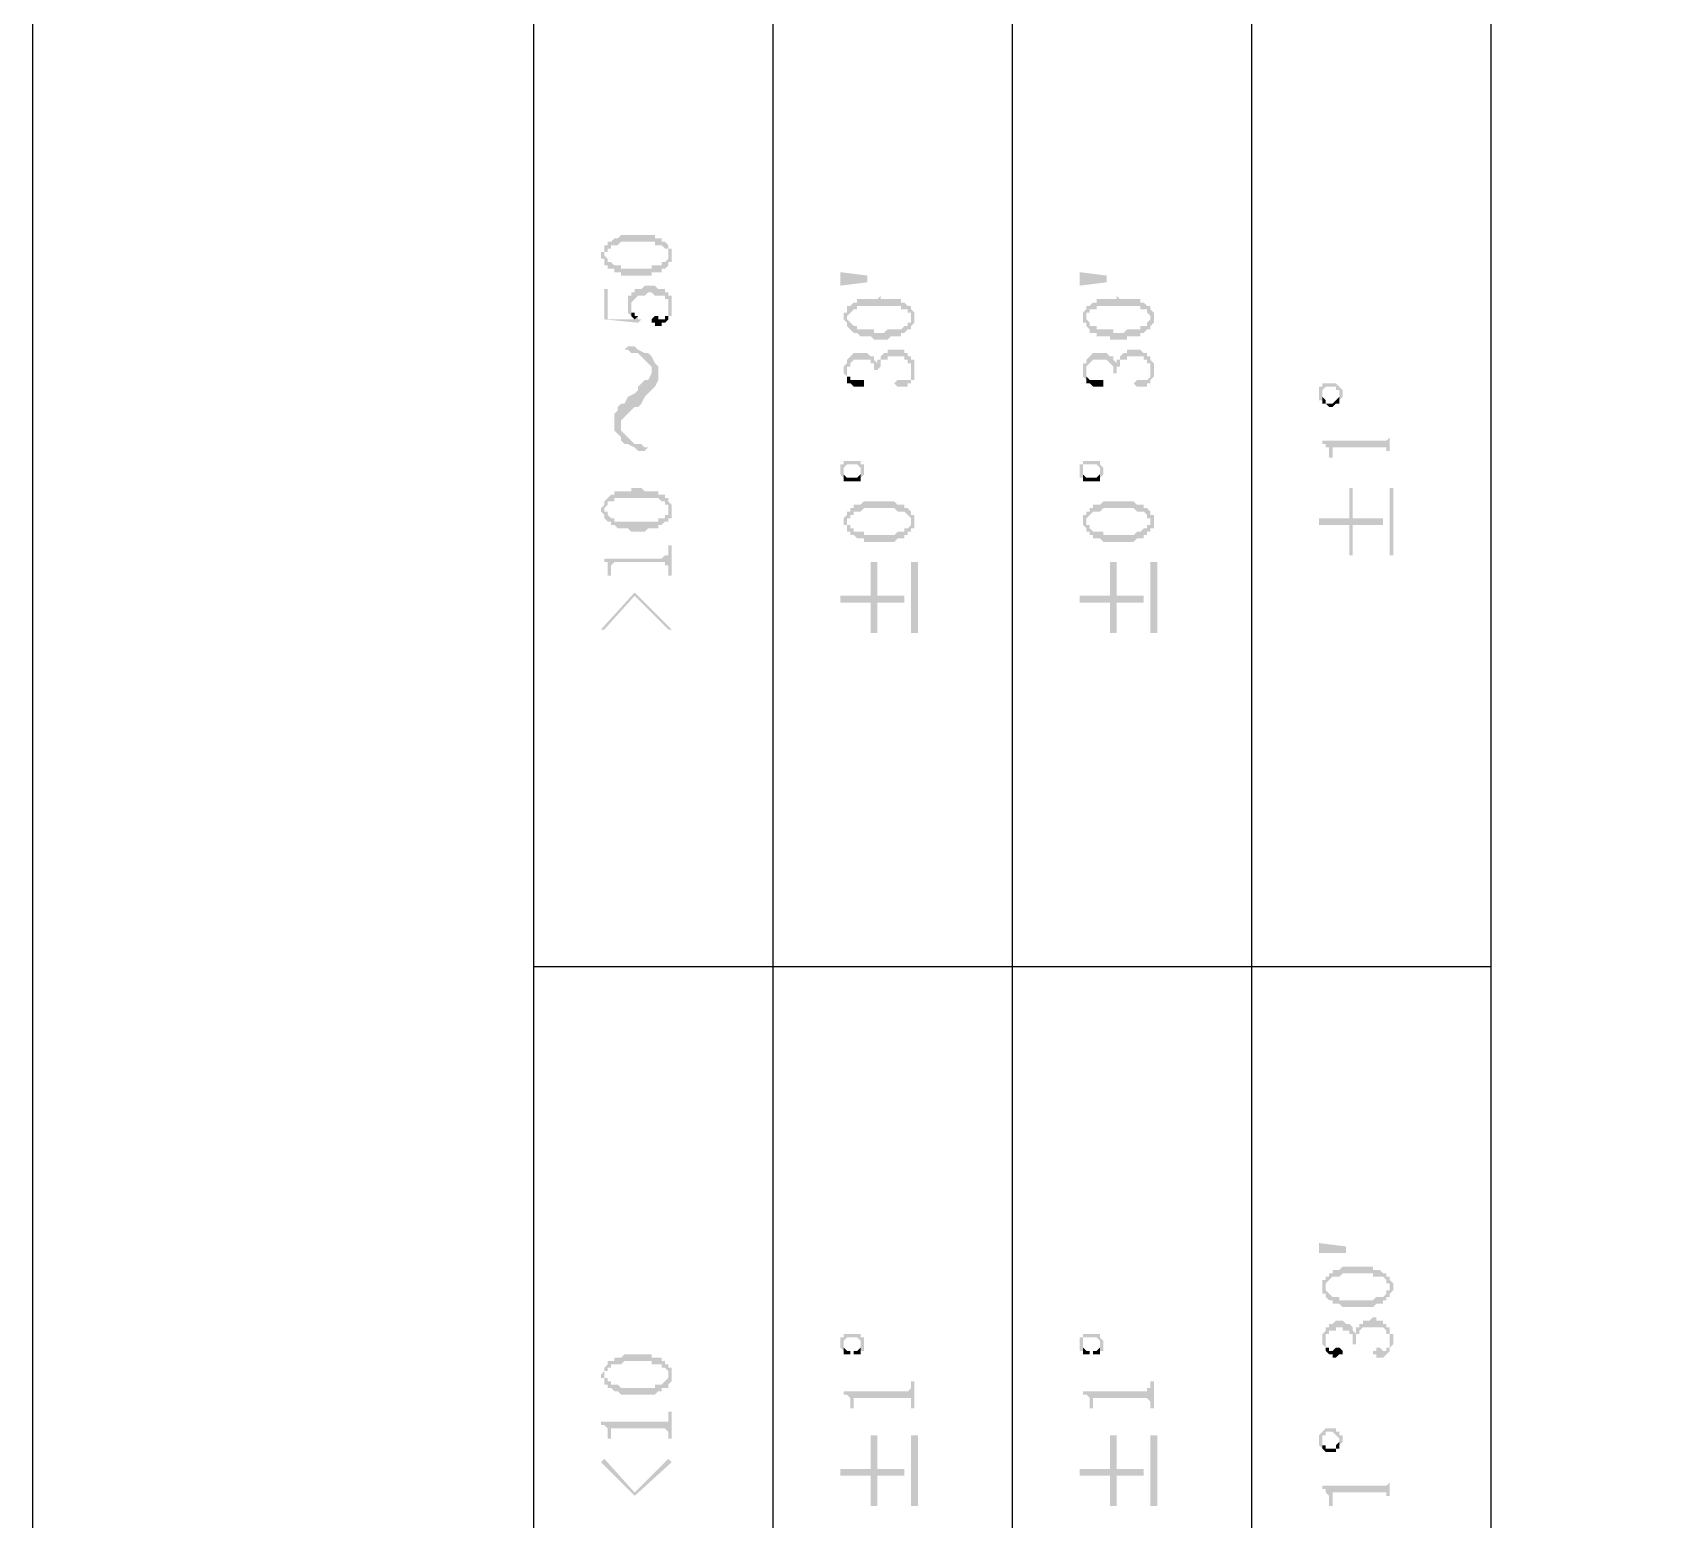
# Model space of a CAD drawing. Header units: millimetres. Extents: x 1448 to 2566, y 1057 to 1416.
# Drawn here: x 1692.69 to 1714.47, y 1355.32 to 1375.23 of the extents above; entities that cross this region are included whole.
import ezdxf

# ---------------------------------------------------------------- set-up
doc = ezdxf.new("R2010")
doc.units = ezdxf.units.MM

msp = doc.modelspace()

# ---------------------------------------------------------------- hatches: boundary and pattern name
at = {"transparency": 33554559}
for points in [[(1700.30077, 1372.24927), (1700.30077, 1372.20413), (1700.34591, 1372.20413), (1700.34591, 1372.159), (1700.34591, 1372.11387), (1700.34591, 1372.24927), (1700.34591, 1372.2944), (1700.39104, 1372.2944), (1700.39104, 1372.33953), (1700.43617, 1372.33953), (1700.43617, 1372.38466), (1700.52643, 1372.38466), (1700.57157, 1372.4298), (1701.02289, 1372.4298), (1701.02289, 1372.38466), (1701.11315, 1372.38466), (1701.15829, 1372.33953), (1701.20342, 1372.33953), (1701.20342, 1372.2944), (1701.20342, 1372.24927), (1701.20342, 1372.38466), (1701.20342, 1372.38466), (1701.15829, 1372.4298), (1701.11315, 1372.4298), (1701.11315, 1372.47493), (1701.02289, 1372.47493), (1701.02289, 1372.52006), (1700.57157, 1372.52006), (1700.52643, 1372.47493), (1700.4813, 1372.47493), (1700.43617, 1372.4298), (1700.39104, 1372.4298), (1700.39104, 1372.38466), (1700.34591, 1372.38466), (1700.34591, 1372.33953), (1700.34591, 1372.2944), (1700.30077, 1372.2944)], [(1700.34591, 1372.11387), (1700.39104, 1372.11387), (1700.39104, 1372.06874), (1700.4813, 1372.06874), (1700.4813, 1372.02361), (1700.57157, 1372.02361), (1700.57157, 1371.97847), (1700.97776, 1371.97847), (1700.97776, 1372.02361), (1701.11315, 1372.02361), (1701.11315, 1372.06874), (1701.15829, 1372.06874), (1701.20342, 1372.11387), (1701.20342, 1372.159), (1701.24855, 1372.159), (1701.24855, 1372.20413), (1701.24855, 1372.24927), (1701.24855, 1372.2944), (1701.24855, 1372.33953), (1701.20342, 1372.33953), (1701.20342, 1372.38466), (1701.20342, 1372.24927), (1701.20342, 1372.20413), (1701.20342, 1372.20413), (1701.15829, 1372.159), (1701.11315, 1372.159), (1701.11315, 1372.11387), (1700.97776, 1372.11387), (1700.97776, 1372.06874), (1700.57157, 1372.06874), (1700.57157, 1372.11387), (1700.4813, 1372.11387), (1700.43617, 1372.159), (1700.39104, 1372.159), (1700.39104, 1372.20413), (1700.39104, 1372.20413), (1700.34591, 1372.24927), (1700.34591, 1372.24927)], [(1703.50516, 1372.02361), (1703.86622, 1371.97847), (1703.86622, 1371.88821), (1703.50516, 1371.84308)], [(1706.70954, 1372.02361), (1707.0706, 1371.97847), (1707.0706, 1371.88821), (1706.70954, 1371.84308)], [(1700.34591, 1371.79794), (1700.34591, 1371.39176), (1700.79723, 1371.34662), (1700.84236, 1371.39176), (1700.79723, 1371.39176), (1700.79723, 1371.43689), (1700.7521, 1371.39176), (1700.39104, 1371.39176), (1700.39104, 1371.79794)], [(1700.66183, 1371.61742), (1700.66183, 1371.52715), (1700.66183, 1371.48202), (1700.66183, 1371.48202), (1700.70696, 1371.43689), (1700.70696, 1371.57228), (1700.70696, 1371.61742), (1700.70696, 1371.61742), (1700.7521, 1371.66255), (1700.7521, 1371.66255), (1700.79723, 1371.70768), (1700.88749, 1371.70768), (1700.93262, 1371.75281), (1700.97776, 1371.75281), (1701.02289, 1371.70768), (1701.15829, 1371.70768), (1701.15829, 1371.66255), (1701.20342, 1371.66255), (1701.20342, 1371.61742), (1701.20342, 1371.57228), (1701.20342, 1371.43689), (1701.24855, 1371.43689), (1701.24855, 1371.48202), (1701.24855, 1371.57228), (1701.24855, 1371.61742), (1701.24855, 1371.70768), (1701.20342, 1371.70768), (1701.20342, 1371.75281), (1701.15829, 1371.75281), (1701.15829, 1371.79794), (1701.06802, 1371.79794), (1701.02289, 1371.84308), (1700.88749, 1371.84308), (1700.84236, 1371.79794), (1700.7521, 1371.79794), (1700.7521, 1371.75281), (1700.70696, 1371.75281), (1700.70696, 1371.70768), (1700.66183, 1371.70768), (1700.66183, 1371.66255)], [(1703.55029, 1371.39176), (1703.55029, 1371.39176), (1703.59542, 1371.34662), (1703.59542, 1371.30149), (1703.59542, 1371.43689), (1703.59542, 1371.43689), (1703.64055, 1371.48202), (1703.64055, 1371.48202), (1703.68569, 1371.52715), (1703.73082, 1371.52715), (1703.73082, 1371.57228), (1704.31754, 1371.57228), (1704.31754, 1371.52715), (1704.4078, 1371.52715), (1704.4078, 1371.48202), (1704.45293, 1371.48202), (1704.45293, 1371.43689), (1704.45293, 1371.39176), (1704.45293, 1371.57228), (1704.4078, 1371.57228), (1704.36267, 1371.61742), (1704.31754, 1371.61742), (1704.31754, 1371.66255), (1704.04674, 1371.66255), (1704.04674, 1371.70768), (1704.04674, 1371.70768), (1704.00161, 1371.66255), (1703.73082, 1371.66255), (1703.73082, 1371.61742), (1703.68569, 1371.61742), (1703.64055, 1371.57228), (1703.59542, 1371.57228), (1703.59542, 1371.52715), (1703.59542, 1371.48202), (1703.55029, 1371.48202), (1703.55029, 1371.43689)], [(1706.75467, 1371.39176), (1706.75467, 1371.34662), (1706.79981, 1371.34662), (1706.79981, 1371.30149), (1706.79981, 1371.43689), (1706.79981, 1371.48202), (1706.84494, 1371.48202), (1706.84494, 1371.52715), (1706.9352, 1371.52715), (1706.9352, 1371.57228), (1707.52192, 1371.57228), (1707.52192, 1371.52715), (1707.61219, 1371.52715), (1707.61219, 1371.48202), (1707.61219, 1371.48202), (1707.65732, 1371.43689), (1707.65732, 1371.39176), (1707.65732, 1371.57228), (1707.61219, 1371.57228), (1707.56705, 1371.61742), (1707.52192, 1371.61742), (1707.52192, 1371.66255), (1707.25113, 1371.66255), (1707.206, 1371.70768), (1707.206, 1371.66255), (1706.9352, 1371.66255), (1706.9352, 1371.61742), (1706.89007, 1371.61742), (1706.84494, 1371.57228), (1706.79981, 1371.57228), (1706.79981, 1371.52715), (1706.79981, 1371.52715), (1706.75467, 1371.48202), (1706.75467, 1371.43689)], [(1700.70696, 1371.43689), (1700.70696, 1371.43689), (1700.7521, 1371.39176), (1700.7521, 1371.39176), (1700.79723, 1371.43689), (1700.7521, 1371.43689), (1700.7521, 1371.48202), (1700.70696, 1371.48202), (1700.70696, 1371.52715), (1700.70696, 1371.57228)], [(1700.97776, 1371.39176), (1700.97776, 1371.34662), (1701.02289, 1371.34662), (1701.02289, 1371.30149), (1701.11315, 1371.30149), (1701.11315, 1371.34662), (1701.15829, 1371.34662), (1701.20342, 1371.39176), (1701.20342, 1371.57228), (1701.20342, 1371.48202), (1701.20342, 1371.43689), (1701.15829, 1371.43689), (1701.15829, 1371.39176), (1701.06802, 1371.39176), (1701.06802, 1371.43689), (1701.02289, 1371.43689)], [(1703.59542, 1371.30149), (1703.64055, 1371.25636), (1703.64055, 1371.25636), (1703.68569, 1371.21123), (1703.73082, 1371.21123), (1703.77595, 1371.16609), (1703.91135, 1371.16609), (1703.95648, 1371.12096), (1704.13701, 1371.12096), (1704.18214, 1371.16609), (1704.31754, 1371.16609), (1704.31754, 1371.21123), (1704.36267, 1371.21123), (1704.4078, 1371.25636), (1704.45293, 1371.25636), (1704.45293, 1371.30149), (1704.45293, 1371.30149), (1704.49807, 1371.34662), (1704.49807, 1371.39176), (1704.49807, 1371.43689), (1704.49807, 1371.48202), (1704.49807, 1371.48202), (1704.45293, 1371.52715), (1704.45293, 1371.39176), (1704.45293, 1371.34662), (1704.4078, 1371.34662), (1704.4078, 1371.30149), (1704.36267, 1371.30149), (1704.31754, 1371.25636), (1704.13701, 1371.25636), (1704.09188, 1371.21123), (1703.95648, 1371.21123), (1703.95648, 1371.25636), (1703.73082, 1371.25636), (1703.73082, 1371.30149), (1703.68569, 1371.30149), (1703.64055, 1371.34662), (1703.64055, 1371.34662), (1703.59542, 1371.39176), (1703.59542, 1371.39176)], [(1706.79981, 1371.30149), (1706.84494, 1371.25636), (1706.84494, 1371.21123), (1706.9352, 1371.21123), (1706.9352, 1371.16609), (1707.11573, 1371.16609), (1707.11573, 1371.12096), (1707.34139, 1371.12096), (1707.34139, 1371.16609), (1707.52192, 1371.16609), (1707.52192, 1371.21123), (1707.56705, 1371.21123), (1707.61219, 1371.25636), (1707.65732, 1371.25636), (1707.65732, 1371.30149), (1707.65732, 1371.30149), (1707.70245, 1371.34662), (1707.70245, 1371.39176), (1707.70245, 1371.43689), (1707.70245, 1371.48202), (1707.70245, 1371.48202), (1707.65732, 1371.52715), (1707.65732, 1371.39176), (1707.65732, 1371.39176), (1707.61219, 1371.34662), (1707.61219, 1371.30149), (1707.52192, 1371.30149), (1707.52192, 1371.25636), (1707.34139, 1371.25636), (1707.29626, 1371.21123), (1707.16086, 1371.21123), (1707.16086, 1371.25636), (1706.9352, 1371.25636), (1706.9352, 1371.30149), (1706.84494, 1371.30149), (1706.84494, 1371.34662), (1706.84494, 1371.34662), (1706.79981, 1371.39176), (1706.79981, 1371.39176)], [(1700.6167, 1370.98557), (1700.66183, 1370.98557), (1700.70696, 1370.94043), (1700.79723, 1370.94043), (1700.84236, 1370.8953), (1700.88749, 1370.85017), (1700.88749, 1370.85017), (1700.93262, 1370.80504), (1700.97776, 1370.7599), (1700.97776, 1370.44398), (1700.97776, 1370.44398), (1701.02289, 1370.48911), (1701.06802, 1370.57938), (1701.06802, 1370.7599), (1701.02289, 1370.80504), (1700.97776, 1370.8953), (1700.97776, 1370.8953), (1700.93262, 1370.94043), (1700.88749, 1370.94043), (1700.79723, 1370.98557), (1700.7521, 1371.0307), (1700.66183, 1371.0307)], [(1703.55029, 1370.71477), (1703.55029, 1370.66964), (1703.55029, 1370.66964), (1703.59542, 1370.62451), (1703.59542, 1370.57938), (1703.59542, 1370.71477), (1703.59542, 1370.7599), (1703.64055, 1370.7599), (1703.64055, 1370.80504), (1703.64055, 1370.80504), (1703.68569, 1370.85017), (1703.91135, 1370.85017), (1703.91135, 1370.80504), (1703.95648, 1370.80504), (1703.95648, 1370.7599), (1703.95648, 1370.71477), (1704.00161, 1370.71477), (1704.00161, 1370.66964), (1704.00161, 1370.71477), (1704.04674, 1370.7599), (1704.04674, 1370.80504), (1704.04674, 1370.85017), (1704.13701, 1370.85017), (1704.13701, 1370.8953), (1704.36267, 1370.8953), (1704.36267, 1370.85017), (1704.4078, 1370.85017), (1704.4078, 1370.80504), (1704.45293, 1370.80504), (1704.45293, 1370.7599), (1704.45293, 1370.71477), (1704.45293, 1370.8953), (1704.4078, 1370.8953), (1704.4078, 1370.94043), (1704.36267, 1370.94043), (1704.36267, 1370.98557), (1704.13701, 1370.98557), (1704.13701, 1370.94043), (1704.09188, 1370.94043), (1704.04674, 1370.8953), (1704.04674, 1370.85017), (1704.00161, 1370.85017), (1704.00161, 1370.80504), (1704.00161, 1370.80504), (1703.95648, 1370.85017), (1703.95648, 1370.8953), (1703.91135, 1370.8953), (1703.86622, 1370.94043), (1703.68569, 1370.94043), (1703.64055, 1370.8953), (1703.64055, 1370.8953), (1703.59542, 1370.85017), (1703.59542, 1370.80504), (1703.59542, 1370.80504), (1703.55029, 1370.7599), (1703.55029, 1370.7599)], [(1704.22727, 1370.53424), (1704.22727, 1370.53424), (1704.27241, 1370.48911), (1704.4078, 1370.48911), (1704.4078, 1370.53424), (1704.45293, 1370.53424), (1704.45293, 1370.57938), (1704.49807, 1370.57938), (1704.49807, 1370.66964), (1704.49807, 1370.71477), (1704.49807, 1370.7599), (1704.49807, 1370.85017), (1704.45293, 1370.85017), (1704.45293, 1370.66964), (1704.45293, 1370.62451), (1704.45293, 1370.57938), (1704.27241, 1370.57938)], [(1706.75467, 1370.71477), (1706.75467, 1370.66964), (1706.75467, 1370.62451), (1706.79981, 1370.57938), (1706.79981, 1370.71477), (1706.79981, 1370.7599), (1706.79981, 1370.7599), (1706.84494, 1370.80504), (1706.84494, 1370.80504), (1706.89007, 1370.85017), (1707.0706, 1370.85017), (1707.11573, 1370.80504), (1707.11573, 1370.80504), (1707.16086, 1370.7599), (1707.16086, 1370.71477), (1707.16086, 1370.66964), (1707.206, 1370.66964), (1707.206, 1370.7599), (1707.25113, 1370.7599), (1707.25113, 1370.80504), (1707.25113, 1370.85017), (1707.34139, 1370.85017), (1707.34139, 1370.8953), (1707.56705, 1370.8953), (1707.56705, 1370.85017), (1707.61219, 1370.85017), (1707.61219, 1370.80504), (1707.65732, 1370.80504), (1707.65732, 1370.7599), (1707.65732, 1370.71477), (1707.65732, 1370.8953), (1707.61219, 1370.8953), (1707.61219, 1370.94043), (1707.56705, 1370.94043), (1707.52192, 1370.98557), (1707.34139, 1370.98557), (1707.34139, 1370.94043), (1707.29626, 1370.94043), (1707.25113, 1370.8953), (1707.25113, 1370.85017), (1707.206, 1370.85017), (1707.206, 1370.80504), (1707.206, 1370.80504), (1707.16086, 1370.85017), (1707.16086, 1370.8953), (1707.11573, 1370.8953), (1707.0706, 1370.94043), (1706.89007, 1370.94043), (1706.84494, 1370.8953), (1706.84494, 1370.8953), (1706.79981, 1370.85017), (1706.79981, 1370.80504), (1706.75467, 1370.80504), (1706.75467, 1370.7599), (1706.75467, 1370.7599)], [(1707.43166, 1370.53424), (1707.43166, 1370.53424), (1707.47679, 1370.48911), (1707.61219, 1370.48911), (1707.61219, 1370.53424), (1707.65732, 1370.53424), (1707.65732, 1370.57938), (1707.65732, 1370.57938), (1707.70245, 1370.62451), (1707.70245, 1370.66964), (1707.70245, 1370.71477), (1707.70245, 1370.7599), (1707.70245, 1370.80504), (1707.65732, 1370.85017), (1707.65732, 1370.66964), (1707.65732, 1370.62451), (1707.65732, 1370.62451), (1707.61219, 1370.57938), (1707.47679, 1370.57938)], [(1700.4813, 1369.99266), (1700.4813, 1369.90239), (1700.52643, 1369.85726), (1700.57157, 1369.81213), (1700.57157, 1370.03779), (1700.6167, 1370.08292), (1700.66183, 1370.12805), (1700.70696, 1370.17319), (1700.7521, 1370.21832), (1700.79723, 1370.21832), (1700.84236, 1370.26345), (1700.88749, 1370.35372), (1700.88749, 1370.35372), (1700.93262, 1370.39885), (1700.97776, 1370.44398), (1700.97776, 1370.71477), (1700.97776, 1370.66964), (1700.93262, 1370.57938), (1700.88749, 1370.57938), (1700.84236, 1370.53424), (1700.79723, 1370.48911), (1700.79723, 1370.44398), (1700.7521, 1370.39885), (1700.66183, 1370.35372), (1700.66183, 1370.35372), (1700.6167, 1370.26345), (1700.57157, 1370.26345), (1700.52643, 1370.21832), (1700.52643, 1370.17319), (1700.4813, 1370.12805), (1700.4813, 1370.08292)], [(1703.59542, 1370.57938), (1703.59542, 1370.53424), (1703.64055, 1370.53424), (1703.68569, 1370.48911), (1703.82108, 1370.48911), (1703.82108, 1370.53424), (1703.82108, 1370.57938), (1703.64055, 1370.57938), (1703.64055, 1370.62451), (1703.59542, 1370.62451), (1703.59542, 1370.71477)], [(1706.79981, 1370.57938), (1706.79981, 1370.53424), (1706.84494, 1370.53424), (1706.89007, 1370.48911), (1707.02547, 1370.48911), (1707.02547, 1370.53424), (1707.02547, 1370.57938), (1706.84494, 1370.57938), (1706.79981, 1370.62451), (1706.79981, 1370.71477)], [(1709.91393, 1370.39885), (1709.91393, 1370.35372), (1709.91393, 1370.30858), (1709.95906, 1370.30858), (1709.95906, 1370.39885), (1709.95906, 1370.44398), (1709.95906, 1370.44398), (1710.00419, 1370.48911), (1710.13959, 1370.48911), (1710.13959, 1370.44398), (1710.18472, 1370.44398), (1710.18472, 1370.26345), (1710.18472, 1370.30858), (1710.18472, 1370.30858), (1710.22985, 1370.35372), (1710.22985, 1370.39885), (1710.22985, 1370.44398), (1710.18472, 1370.48911), (1710.18472, 1370.48911), (1710.13959, 1370.53424), (1709.95906, 1370.53424), (1709.95906, 1370.48911), (1709.91393, 1370.48911), (1709.91393, 1370.44398), (1709.91393, 1370.44398)], [(1709.95906, 1370.30858), (1709.95906, 1370.26345), (1710.00419, 1370.26345), (1710.04932, 1370.21832), (1710.09446, 1370.21832), (1710.13959, 1370.26345), (1710.18472, 1370.26345), (1710.18472, 1370.39885), (1710.18472, 1370.35372), (1710.18472, 1370.35372), (1710.13959, 1370.30858), (1710.13959, 1370.30858), (1710.09446, 1370.26345), (1710.00419, 1370.26345), (1710.00419, 1370.30858), (1710.00419, 1370.30858), (1709.95906, 1370.35372), (1709.95906, 1370.39885), (1709.95906, 1370.39885)], [(1700.57157, 1369.81213), (1700.57157, 1369.767), (1700.6167, 1369.72186), (1700.66183, 1369.72186), (1700.7521, 1369.67673), (1700.79723, 1369.6316), (1700.88749, 1369.6316), (1700.93262, 1369.67673), (1700.88749, 1369.67673), (1700.84236, 1369.72186), (1700.7521, 1369.72186), (1700.70696, 1369.767), (1700.66183, 1369.81213), (1700.66183, 1369.81213), (1700.6167, 1369.85726), (1700.57157, 1369.90239), (1700.57157, 1369.94753)], [(1709.95906, 1369.767), (1709.95906, 1369.72186), (1710.00419, 1369.72186), (1710.00419, 1369.67673), (1710.04932, 1369.67673), (1710.04932, 1369.58647), (1710.04932, 1369.54134), (1710.09446, 1369.54134), (1710.09446, 1369.6316), (1710.09446, 1369.67673), (1710.81657, 1369.67673), (1710.81657, 1369.6316), (1710.8617, 1369.6316), (1710.8617, 1369.58647), (1710.8617, 1369.54134), (1710.8617, 1369.90239), (1710.8617, 1369.85726), (1710.8617, 1369.81213), (1710.81657, 1369.767), (1710.77144, 1369.767)], [(1703.50516, 1369.36081), (1703.50516, 1369.31568), (1703.50516, 1369.31568), (1703.55029, 1369.27054), (1703.55029, 1369.40594), (1703.55029, 1369.40594), (1703.59542, 1369.45107), (1703.73082, 1369.45107), (1703.77595, 1369.40594), (1703.77595, 1369.27054), (1703.77595, 1369.27054), (1703.82108, 1369.31568), (1703.82108, 1369.36081), (1703.82108, 1369.40594), (1703.82108, 1369.45107), (1703.77595, 1369.45107), (1703.77595, 1369.4962), (1703.55029, 1369.4962), (1703.55029, 1369.45107), (1703.50516, 1369.45107), (1703.50516, 1369.40594), (1703.50516, 1369.40594)], [(1703.55029, 1369.27054), (1703.55029, 1369.22541), (1703.77595, 1369.22541), (1703.77595, 1369.36081), (1703.77595, 1369.31568), (1703.77595, 1369.31568), (1703.73082, 1369.27054), (1703.59542, 1369.27054), (1703.55029, 1369.31568), (1703.55029, 1369.36081), (1703.55029, 1369.36081)], [(1706.70954, 1369.36081), (1706.70954, 1369.31568), (1706.70954, 1369.27054), (1706.75467, 1369.27054), (1706.75467, 1369.40594), (1706.75467, 1369.45107), (1706.9352, 1369.45107), (1706.98034, 1369.40594), (1706.98034, 1369.27054), (1706.98034, 1369.27054), (1707.02547, 1369.31568), (1707.02547, 1369.36081), (1707.02547, 1369.40594), (1707.02547, 1369.40594), (1706.98034, 1369.45107), (1706.98034, 1369.4962), (1706.75467, 1369.4962), (1706.75467, 1369.45107), (1706.70954, 1369.45107), (1706.70954, 1369.40594), (1706.70954, 1369.40594)], [(1706.75467, 1369.27054), (1706.75467, 1369.22541), (1706.98034, 1369.22541), (1706.98034, 1369.36081), (1706.98034, 1369.31568), (1706.98034, 1369.31568), (1706.9352, 1369.27054), (1706.79981, 1369.27054), (1706.75467, 1369.31568), (1706.75467, 1369.36081), (1706.75467, 1369.36081)], [(1700.30077, 1368.86435), (1700.30077, 1368.81922), (1700.30077, 1368.81922), (1700.34591, 1368.77409), (1700.34591, 1368.72896), (1700.34591, 1368.86435), (1700.34591, 1368.86435), (1700.39104, 1368.90949), (1700.39104, 1368.95462), (1700.4813, 1368.95462), (1700.4813, 1368.99975), (1701.06802, 1368.99975), (1701.11315, 1368.95462), (1701.15829, 1368.95462), (1701.15829, 1368.90949), (1701.20342, 1368.90949), (1701.20342, 1368.86435), (1701.20342, 1368.99975), (1701.15829, 1368.99975), (1701.15829, 1369.04488), (1701.06802, 1369.04488), (1701.06802, 1369.09001), (1700.88749, 1369.09001), (1700.84236, 1369.13515), (1700.70696, 1369.13515), (1700.70696, 1369.09001), (1700.4813, 1369.09001), (1700.4813, 1369.04488), (1700.43617, 1369.04488), (1700.39104, 1368.99975), (1700.39104, 1368.99975), (1700.34591, 1368.95462), (1700.34591, 1368.90949), (1700.34591, 1368.90949)], [(1709.91393, 1368.72896), (1709.91393, 1368.63869), (1710.32012, 1368.63869), (1710.32012, 1368.2325), (1710.36525, 1368.2325), (1710.36525, 1368.63869), (1710.77144, 1368.63869), (1710.77144, 1368.72896), (1710.36525, 1368.72896), (1710.36525, 1369.13515), (1710.32012, 1369.13515), (1710.32012, 1368.72896)], [(1710.90683, 1368.2325), (1710.90683, 1369.13515), (1710.8617, 1369.13515), (1710.8617, 1368.2325)], [(1700.34591, 1368.72896), (1700.39104, 1368.68382), (1700.43617, 1368.68382), (1700.43617, 1368.63869), (1700.4813, 1368.63869), (1700.52643, 1368.59356), (1700.66183, 1368.59356), (1700.70696, 1368.54843), (1700.88749, 1368.54843), (1700.93262, 1368.59356), (1701.06802, 1368.59356), (1701.06802, 1368.63869), (1701.11315, 1368.63869), (1701.15829, 1368.68382), (1701.20342, 1368.68382), (1701.20342, 1368.72896), (1701.24855, 1368.72896), (1701.24855, 1368.77409), (1701.24855, 1368.86435), (1701.24855, 1368.90949), (1701.24855, 1368.90949), (1701.20342, 1368.95462), (1701.20342, 1368.81922), (1701.20342, 1368.77409), (1701.15829, 1368.77409), (1701.15829, 1368.72896), (1701.06802, 1368.72896), (1701.06802, 1368.68382), (1700.4813, 1368.68382), (1700.4813, 1368.72896), (1700.43617, 1368.72896), (1700.39104, 1368.77409), (1700.39104, 1368.81922), (1700.34591, 1368.81922), (1700.34591, 1368.86435)], [(1703.55029, 1368.68382), (1703.55029, 1368.63869), (1703.59542, 1368.63869), (1703.59542, 1368.59356), (1703.59542, 1368.54843), (1703.59542, 1368.68382), (1703.59542, 1368.72896), (1703.64055, 1368.72896), (1703.64055, 1368.77409), (1703.68569, 1368.77409), (1703.68569, 1368.81922), (1703.77595, 1368.81922), (1703.82108, 1368.86435), (1704.22727, 1368.86435), (1704.27241, 1368.81922), (1704.36267, 1368.81922), (1704.4078, 1368.77409), (1704.4078, 1368.77409), (1704.45293, 1368.72896), (1704.45293, 1368.68382), (1704.45293, 1368.81922), (1704.45293, 1368.81922), (1704.4078, 1368.86435), (1704.36267, 1368.86435), (1704.36267, 1368.90949), (1704.27241, 1368.90949), (1704.22727, 1368.95462), (1703.82108, 1368.95462), (1703.77595, 1368.90949), (1703.68569, 1368.90949), (1703.68569, 1368.86435), (1703.64055, 1368.86435), (1703.64055, 1368.81922), (1703.59542, 1368.81922), (1703.59542, 1368.77409), (1703.59542, 1368.77409), (1703.55029, 1368.72896), (1703.55029, 1368.72896)], [(1706.75467, 1368.68382), (1706.75467, 1368.63869), (1706.75467, 1368.63869), (1706.79981, 1368.59356), (1706.79981, 1368.54843), (1706.79981, 1368.68382), (1706.79981, 1368.72896), (1706.79981, 1368.72896), (1706.84494, 1368.77409), (1706.84494, 1368.77409), (1706.89007, 1368.81922), (1706.98034, 1368.81922), (1707.02547, 1368.86435), (1707.43166, 1368.86435), (1707.47679, 1368.81922), (1707.56705, 1368.81922), (1707.61219, 1368.77409), (1707.61219, 1368.72896), (1707.65732, 1368.72896), (1707.65732, 1368.68382), (1707.65732, 1368.81922), (1707.65732, 1368.81922), (1707.61219, 1368.86435), (1707.56705, 1368.86435), (1707.56705, 1368.90949), (1707.47679, 1368.90949), (1707.43166, 1368.95462), (1707.02547, 1368.95462), (1706.98034, 1368.90949), (1706.89007, 1368.90949), (1706.89007, 1368.86435), (1706.84494, 1368.86435), (1706.84494, 1368.81922), (1706.79981, 1368.81922), (1706.79981, 1368.77409), (1706.75467, 1368.77409), (1706.75467, 1368.72896), (1706.75467, 1368.72896)], [(1703.59542, 1368.54843), (1703.64055, 1368.54843), (1703.64055, 1368.5033), (1703.68569, 1368.5033), (1703.73082, 1368.45816), (1703.82108, 1368.45816), (1703.82108, 1368.41303), (1704.22727, 1368.41303), (1704.27241, 1368.45816), (1704.36267, 1368.45816), (1704.36267, 1368.5033), (1704.4078, 1368.5033), (1704.4078, 1368.54843), (1704.45293, 1368.54843), (1704.45293, 1368.59356), (1704.49807, 1368.59356), (1704.49807, 1368.63869), (1704.49807, 1368.68382), (1704.49807, 1368.72896), (1704.49807, 1368.77409), (1704.45293, 1368.77409), (1704.45293, 1368.81922), (1704.45293, 1368.68382), (1704.45293, 1368.63869), (1704.45293, 1368.63869), (1704.4078, 1368.59356), (1704.36267, 1368.59356), (1704.36267, 1368.54843), (1704.27241, 1368.54843), (1704.22727, 1368.5033), (1703.82108, 1368.5033), (1703.82108, 1368.54843), (1703.68569, 1368.54843), (1703.68569, 1368.59356), (1703.64055, 1368.59356), (1703.64055, 1368.63869), (1703.59542, 1368.63869), (1703.59542, 1368.68382), (1703.59542, 1368.68382)], [(1706.79981, 1368.54843), (1706.84494, 1368.54843), (1706.84494, 1368.5033), (1706.89007, 1368.5033), (1706.89007, 1368.45816), (1706.98034, 1368.45816), (1707.02547, 1368.41303), (1707.43166, 1368.41303), (1707.47679, 1368.45816), (1707.56705, 1368.45816), (1707.56705, 1368.5033), (1707.61219, 1368.5033), (1707.61219, 1368.54843), (1707.65732, 1368.54843), (1707.65732, 1368.59356), (1707.70245, 1368.59356), (1707.70245, 1368.63869), (1707.70245, 1368.68382), (1707.70245, 1368.72896), (1707.70245, 1368.77409), (1707.65732, 1368.77409), (1707.65732, 1368.81922), (1707.65732, 1368.68382), (1707.65732, 1368.63869), (1707.61219, 1368.63869), (1707.61219, 1368.59356), (1707.56705, 1368.59356), (1707.52192, 1368.54843), (1707.47679, 1368.54843), (1707.43166, 1368.5033), (1707.02547, 1368.5033), (1707.02547, 1368.54843), (1706.89007, 1368.54843), (1706.84494, 1368.59356), (1706.84494, 1368.63869), (1706.79981, 1368.63869), (1706.79981, 1368.68382), (1706.79981, 1368.68382)], [(1700.30077, 1368.18737), (1700.34591, 1368.18737), (1700.34591, 1368.14224), (1700.39104, 1368.14224), (1700.39104, 1368.09711), (1700.39104, 1367.96171), (1700.43617, 1367.96171), (1700.43617, 1368.09711), (1700.43617, 1368.09711), (1700.4813, 1368.14224), (1701.15829, 1368.14224), (1701.15829, 1368.09711), (1701.20342, 1368.09711), (1701.20342, 1367.96171), (1701.24855, 1367.96171), (1701.24855, 1368.3679), (1701.20342, 1368.3679), (1701.20342, 1368.27764), (1701.20342, 1368.2325), (1701.15829, 1368.2325), (1701.11315, 1368.18737)], [(1703.50516, 1367.69092), (1703.50516, 1367.60065), (1703.91135, 1367.60065), (1703.91135, 1367.19446), (1704.00161, 1367.19446), (1704.00161, 1367.60065), (1704.36267, 1367.60065), (1704.36267, 1367.69092), (1704.00161, 1367.69092), (1704.00161, 1368.14224), (1703.91135, 1368.14224), (1703.91135, 1367.69092)], [(1704.5432, 1367.19446), (1704.5432, 1368.14224), (1704.45293, 1368.14224), (1704.45293, 1367.19446)], [(1706.70954, 1367.69092), (1706.70954, 1367.60065), (1707.11573, 1367.60065), (1707.11573, 1367.19446), (1707.206, 1367.19446), (1707.206, 1367.60065), (1707.56705, 1367.60065), (1707.56705, 1367.69092), (1707.206, 1367.69092), (1707.206, 1368.14224), (1707.11573, 1368.14224), (1707.11573, 1367.69092)], [(1707.74758, 1367.19446), (1707.74758, 1368.14224), (1707.65732, 1368.14224), (1707.65732, 1367.19446)], [(1700.30077, 1367.2396), (1700.34591, 1367.2396), (1700.7521, 1367.69092), (1701.20342, 1367.2396), (1701.24855, 1367.2396), (1700.7521, 1367.73605)], [(1709.91393, 1359.02554), (1710.27498, 1358.98041), (1710.27498, 1358.89014), (1709.91393, 1358.89014)], [(1709.95906, 1358.43882), (1709.95906, 1358.39369), (1709.95906, 1358.34856), (1710.00419, 1358.34856), (1710.00419, 1358.30343), (1710.00419, 1358.43882), (1710.00419, 1358.48395), (1710.00419, 1358.48395), (1710.04932, 1358.52909), (1710.04932, 1358.52909), (1710.09446, 1358.57422), (1710.18472, 1358.57422), (1710.22985, 1358.61935), (1710.63604, 1358.61935), (1710.63604, 1358.57422), (1710.77144, 1358.57422), (1710.81657, 1358.52909), (1710.81657, 1358.48395), (1710.8617, 1358.48395), (1710.8617, 1358.43882), (1710.8617, 1358.57422), (1710.81657, 1358.57422), (1710.81657, 1358.61935), (1710.77144, 1358.61935), (1710.72631, 1358.66448), (1710.63604, 1358.66448), (1710.63604, 1358.70961), (1710.22985, 1358.70961), (1710.18472, 1358.66448), (1710.09446, 1358.66448), (1710.09446, 1358.61935), (1710.04932, 1358.61935), (1710.04932, 1358.57422), (1710.00419, 1358.57422), (1710.00419, 1358.52909), (1709.95906, 1358.52909), (1709.95906, 1358.48395), (1709.95906, 1358.48395)], [(1710.00419, 1358.30343), (1710.00419, 1358.30343), (1710.04932, 1358.25829), (1710.09446, 1358.25829), (1710.09446, 1358.21316), (1710.18472, 1358.21316), (1710.22985, 1358.16803), (1710.63604, 1358.16803), (1710.68117, 1358.21316), (1710.77144, 1358.21316), (1710.77144, 1358.25829), (1710.81657, 1358.25829), (1710.81657, 1358.30343), (1710.8617, 1358.30343), (1710.8617, 1358.34856), (1710.8617, 1358.34856), (1710.90683, 1358.39369), (1710.90683, 1358.43882), (1710.90683, 1358.48395), (1710.90683, 1358.48395), (1710.8617, 1358.52909), (1710.8617, 1358.57422), (1710.8617, 1358.43882), (1710.8617, 1358.39369), (1710.81657, 1358.39369), (1710.81657, 1358.34856), (1710.81657, 1358.34856), (1710.77144, 1358.30343), (1710.68117, 1358.30343), (1710.63604, 1358.25829), (1710.18472, 1358.25829), (1710.18472, 1358.30343), (1710.09446, 1358.30343), (1710.04932, 1358.34856), (1710.04932, 1358.34856), (1710.00419, 1358.39369), (1710.00419, 1358.43882), (1710.00419, 1358.43882)], [(1709.95906, 1357.76184), (1709.95906, 1357.71671), (1709.95906, 1357.67157), (1709.95906, 1357.67157), (1710.00419, 1357.62644), (1710.00419, 1357.71671), (1710.00419, 1357.76184), (1710.00419, 1357.80697), (1710.04932, 1357.80697), (1710.04932, 1357.8521), (1710.13959, 1357.8521), (1710.13959, 1357.89724), (1710.22985, 1357.89724), (1710.22985, 1357.8521), (1710.32012, 1357.8521), (1710.32012, 1357.80697), (1710.36525, 1357.80697), (1710.36525, 1357.71671), (1710.36525, 1357.67157), (1710.41038, 1357.67157), (1710.41038, 1357.71671), (1710.41038, 1357.80697), (1710.45551, 1357.80697), (1710.45551, 1357.8521), (1710.45551, 1357.8521), (1710.50065, 1357.89724), (1710.77144, 1357.89724), (1710.81657, 1357.8521), (1710.81657, 1357.80697), (1710.8617, 1357.80697), (1710.8617, 1357.76184), (1710.8617, 1357.71671), (1710.8617, 1357.89724), (1710.81657, 1357.89724), (1710.81657, 1357.94237), (1710.77144, 1357.94237), (1710.77144, 1357.9875), (1710.68117, 1357.9875), (1710.68117, 1358.03263), (1710.63604, 1358.03263), (1710.59091, 1357.9875), (1710.50065, 1357.9875), (1710.50065, 1357.94237), (1710.45551, 1357.94237), (1710.45551, 1357.89724), (1710.41038, 1357.89724), (1710.41038, 1357.8521), (1710.41038, 1357.80697), (1710.36525, 1357.8521), (1710.36525, 1357.89724), (1710.36525, 1357.89724), (1710.32012, 1357.94237), (1710.27498, 1357.94237), (1710.22985, 1357.9875), (1710.13959, 1357.9875), (1710.09446, 1357.94237), (1710.04932, 1357.94237), (1710.04932, 1357.89724), (1710.00419, 1357.89724), (1710.00419, 1357.8521), (1710.00419, 1357.8521), (1709.95906, 1357.80697)], [(1703.50516, 1357.67157), (1703.50516, 1357.62644), (1703.50516, 1357.62644), (1703.55029, 1357.58131), (1703.55029, 1357.71671), (1703.55029, 1357.71671), (1703.59542, 1357.76184), (1703.73082, 1357.76184), (1703.77595, 1357.71671), (1703.77595, 1357.58131), (1703.82108, 1357.58131), (1703.82108, 1357.67157), (1703.82108, 1357.71671), (1703.82108, 1357.76184), (1703.77595, 1357.76184), (1703.77595, 1357.80697), (1703.55029, 1357.80697), (1703.55029, 1357.76184), (1703.50516, 1357.76184), (1703.50516, 1357.71671), (1703.50516, 1357.71671)], [(1706.70954, 1357.67157), (1706.70954, 1357.62644), (1706.70954, 1357.58131), (1706.75467, 1357.58131), (1706.75467, 1357.71671), (1706.75467, 1357.76184), (1706.9352, 1357.76184), (1706.98034, 1357.71671), (1706.98034, 1357.58131), (1707.02547, 1357.58131), (1707.02547, 1357.67157), (1707.02547, 1357.71671), (1707.02547, 1357.71671), (1706.98034, 1357.76184), (1706.98034, 1357.80697), (1706.75467, 1357.80697), (1706.75467, 1357.76184), (1706.70954, 1357.76184), (1706.70954, 1357.71671), (1706.70954, 1357.71671)], [(1710.63604, 1357.53618), (1710.68117, 1357.53618), (1710.68117, 1357.49105), (1710.77144, 1357.49105), (1710.81657, 1357.53618), (1710.81657, 1357.53618), (1710.8617, 1357.58131), (1710.8617, 1357.62644), (1710.8617, 1357.62644), (1710.90683, 1357.67157), (1710.90683, 1357.71671), (1710.90683, 1357.76184), (1710.90683, 1357.80697), (1710.8617, 1357.80697), (1710.8617, 1357.89724), (1710.8617, 1357.71671), (1710.8617, 1357.67157), (1710.8617, 1357.62644), (1710.81657, 1357.62644), (1710.81657, 1357.58131), (1710.77144, 1357.58131), (1710.72631, 1357.62644), (1710.68117, 1357.62644), (1710.68117, 1357.58131), (1710.63604, 1357.58131)], [(1700.30077, 1357.26539), (1700.30077, 1357.22025), (1700.34591, 1357.22025), (1700.34591, 1357.17512), (1700.34591, 1357.12999), (1700.34591, 1357.26539), (1700.34591, 1357.31052), (1700.39104, 1357.31052), (1700.39104, 1357.35565), (1700.43617, 1357.35565), (1700.43617, 1357.40078), (1700.57157, 1357.40078), (1700.6167, 1357.44591), (1700.97776, 1357.44591), (1700.97776, 1357.40078), (1701.11315, 1357.40078), (1701.11315, 1357.35565), (1701.15829, 1357.35565), (1701.20342, 1357.31052), (1701.20342, 1357.26539), (1701.20342, 1357.40078), (1701.15829, 1357.40078), (1701.15829, 1357.44591), (1701.11315, 1357.44591), (1701.11315, 1357.49105), (1700.97776, 1357.49105), (1700.97776, 1357.53618), (1700.6167, 1357.53618), (1700.57157, 1357.49105), (1700.4813, 1357.49105), (1700.4813, 1357.44591), (1700.39104, 1357.44591), (1700.39104, 1357.40078), (1700.39104, 1357.40078), (1700.34591, 1357.35565), (1700.34591, 1357.31052), (1700.34591, 1357.31052)], [(1703.55029, 1357.58131), (1703.55029, 1357.53618), (1703.77595, 1357.53618), (1703.77595, 1357.67157), (1703.77595, 1357.62644), (1703.77595, 1357.62644), (1703.73082, 1357.58131), (1703.68569, 1357.58131), (1703.68569, 1357.53618), (1703.64055, 1357.53618), (1703.64055, 1357.58131), (1703.59542, 1357.58131), (1703.55029, 1357.62644), (1703.55029, 1357.67157), (1703.55029, 1357.67157)], [(1706.75467, 1357.58131), (1706.75467, 1357.53618), (1706.98034, 1357.53618), (1706.98034, 1357.67157), (1706.98034, 1357.62644), (1706.98034, 1357.62644), (1706.9352, 1357.58131), (1706.89007, 1357.58131), (1706.89007, 1357.53618), (1706.84494, 1357.53618), (1706.84494, 1357.58131), (1706.79981, 1357.58131), (1706.75467, 1357.62644), (1706.75467, 1357.67157), (1706.75467, 1357.67157)], [(1710.00419, 1357.62644), (1710.00419, 1357.58131), (1710.00419, 1357.58131), (1710.04932, 1357.53618), (1710.09446, 1357.53618), (1710.09446, 1357.49105), (1710.13959, 1357.49105), (1710.18472, 1357.53618), (1710.22985, 1357.53618), (1710.22985, 1357.58131), (1710.22985, 1357.58131), (1710.18472, 1357.62644), (1710.13959, 1357.62644), (1710.09446, 1357.58131), (1710.04932, 1357.58131), (1710.04932, 1357.62644), (1710.00419, 1357.62644), (1710.00419, 1357.67157), (1710.00419, 1357.71671)], [(1700.34591, 1357.12999), (1700.39104, 1357.12999), (1700.39104, 1357.08486), (1700.43617, 1357.08486), (1700.4813, 1357.03972), (1700.52643, 1357.03972), (1700.57157, 1356.99459), (1701.02289, 1356.99459), (1701.06802, 1357.03972), (1701.11315, 1357.03972), (1701.11315, 1357.08486), (1701.20342, 1357.08486), (1701.20342, 1357.12999), (1701.20342, 1357.12999), (1701.24855, 1357.17512), (1701.24855, 1357.22025), (1701.24855, 1357.26539), (1701.24855, 1357.31052), (1701.24855, 1357.35565), (1701.20342, 1357.35565), (1701.20342, 1357.40078), (1701.20342, 1357.22025), (1701.20342, 1357.22025), (1701.15829, 1357.17512), (1701.15829, 1357.17512), (1701.11315, 1357.12999), (1701.02289, 1357.12999), (1701.02289, 1357.08486), (1700.57157, 1357.08486), (1700.52643, 1357.12999), (1700.43617, 1357.12999), (1700.43617, 1357.17512), (1700.39104, 1357.17512), (1700.39104, 1357.22025), (1700.34591, 1357.22025), (1700.34591, 1357.26539)], [(1703.55029, 1357.03972), (1703.55029, 1356.99459), (1703.59542, 1356.99459), (1703.64055, 1356.94946), (1703.64055, 1356.90433), (1703.64055, 1356.81406), (1703.68569, 1356.81406), (1703.68569, 1356.90433), (1703.68569, 1356.94946), (1704.45293, 1356.94946), (1704.45293, 1356.90433), (1704.45293, 1356.81406), (1704.49807, 1356.81406), (1704.49807, 1357.17512), (1704.45293, 1357.17512), (1704.45293, 1357.12999), (1704.45293, 1357.08486), (1704.45293, 1357.08486), (1704.4078, 1357.03972), (1704.36267, 1357.03972)], [(1706.75467, 1357.03972), (1706.75467, 1356.99459), (1706.79981, 1356.99459), (1706.84494, 1356.94946), (1706.84494, 1356.90433), (1706.84494, 1356.81406), (1706.89007, 1356.81406), (1706.89007, 1356.90433), (1706.89007, 1356.94946), (1707.61219, 1356.94946), (1707.65732, 1356.90433), (1707.65732, 1356.81406), (1707.70245, 1356.81406), (1707.70245, 1357.17512), (1707.65732, 1357.17512), (1707.65732, 1357.12999), (1707.65732, 1357.08486), (1707.61219, 1357.08486), (1707.61219, 1357.03972), (1707.56705, 1357.03972)], [(1700.30077, 1356.63353), (1700.30077, 1356.5884), (1700.34591, 1356.5884), (1700.39104, 1356.54327), (1700.39104, 1356.45301), (1700.39104, 1356.40787), (1700.43617, 1356.40787), (1700.43617, 1356.49814), (1700.43617, 1356.54327), (1701.15829, 1356.54327), (1701.20342, 1356.49814), (1701.20342, 1356.45301), (1701.20342, 1356.40787), (1701.24855, 1356.40787), (1701.24855, 1356.76893), (1701.20342, 1356.76893), (1701.20342, 1356.67867), (1701.20342, 1356.63353), (1701.11315, 1356.63353)], [(1703.50516, 1356.00168), (1703.50516, 1355.91142), (1703.91135, 1355.91142), (1703.91135, 1355.50523), (1704.00161, 1355.50523), (1704.00161, 1355.91142), (1704.36267, 1355.91142), (1704.36267, 1356.00168), (1704.00161, 1356.00168), (1704.00161, 1356.45301), (1703.91135, 1356.45301), (1703.91135, 1356.00168)], [(1704.5432, 1355.50523), (1704.5432, 1356.45301), (1704.45293, 1356.45301), (1704.45293, 1355.50523)], [(1706.70954, 1356.00168), (1706.70954, 1355.91142), (1707.11573, 1355.91142), (1707.11573, 1355.50523), (1707.206, 1355.50523), (1707.206, 1355.91142), (1707.56705, 1355.91142), (1707.56705, 1356.00168), (1707.206, 1356.00168), (1707.206, 1356.45301), (1707.11573, 1356.45301), (1707.11573, 1356.00168)], [(1707.74758, 1355.50523), (1707.74758, 1356.45301), (1707.65732, 1356.45301), (1707.65732, 1355.50523)], [(1709.91393, 1356.40787), (1709.91393, 1356.36274), (1709.91393, 1356.31761), (1709.91393, 1356.31761), (1709.95906, 1356.27248), (1709.95906, 1356.45301), (1710.00419, 1356.45301), (1710.00419, 1356.49814), (1710.09446, 1356.49814), (1710.13959, 1356.45301), (1710.13959, 1356.45301), (1710.18472, 1356.40787), (1710.18472, 1356.27248), (1710.18472, 1356.31761), (1710.18472, 1356.31761), (1710.22985, 1356.36274), (1710.22985, 1356.40787), (1710.22985, 1356.45301), (1710.18472, 1356.45301), (1710.18472, 1356.49814), (1710.13959, 1356.49814), (1710.13959, 1356.54327), (1710.00419, 1356.54327), (1709.95906, 1356.49814), (1709.95906, 1356.49814), (1709.91393, 1356.45301)], [(1709.95906, 1356.27248), (1709.95906, 1356.27248), (1710.00419, 1356.22735), (1710.13959, 1356.22735), (1710.13959, 1356.27248), (1710.18472, 1356.27248), (1710.18472, 1356.40787), (1710.18472, 1356.36274), (1710.18472, 1356.36274), (1710.13959, 1356.31761), (1710.13959, 1356.27248), (1710.00419, 1356.27248), (1710.00419, 1356.31761), (1709.95906, 1356.31761), (1709.95906, 1356.36274), (1709.95906, 1356.36274)], [(1700.30077, 1356.09195), (1700.7521, 1355.64063), (1701.24855, 1356.09195), (1701.20342, 1356.13708), (1700.7521, 1355.68576), (1700.34591, 1356.13708)], [(1709.95906, 1355.77602), (1709.95906, 1355.73089), (1710.00419, 1355.73089), (1710.00419, 1355.68576), (1710.00419, 1355.68576), (1710.04932, 1355.64063), (1710.04932, 1355.50523), (1710.09446, 1355.50523), (1710.09446, 1355.64063), (1710.09446, 1355.68576), (1710.81657, 1355.68576), (1710.81657, 1355.64063), (1710.8617, 1355.64063), (1710.8617, 1355.50523), (1710.8617, 1355.91142), (1710.8617, 1355.82116), (1710.8617, 1355.82116), (1710.81657, 1355.77602), (1710.77144, 1355.77602)]]:
    msp.add_hatch(color=256, dxfattribs=at).paths.add_polyline_path(points)

# ---------------------------------------------------------------- linework, layer by layer
msp.add_line((1699.39805, 1409.56132), (1699.39805, 1122.82038))
msp.add_lwpolyline([(2112.69159, 1118.56132), (2112.69159, 1415.56132), (1692.69159, 1415.56132), (1692.69159, 1118.56132)], close=True)
for points in [[(1702.60251, 1409.56132), (1702.60251, 1335.64707)], [(1705.8069, 1409.56132), (1705.8069, 1335.64707)], [(1709.01128, 1409.56132), (1709.01128, 1335.64707)], [(1712.21567, 1409.56132), (1712.21567, 1122.82038)], [(1699.39813, 1362.72638), (1712.21567, 1362.72638)]]:
    msp.add_lwpolyline(points)

doc.saveas('drawing.dxf')
